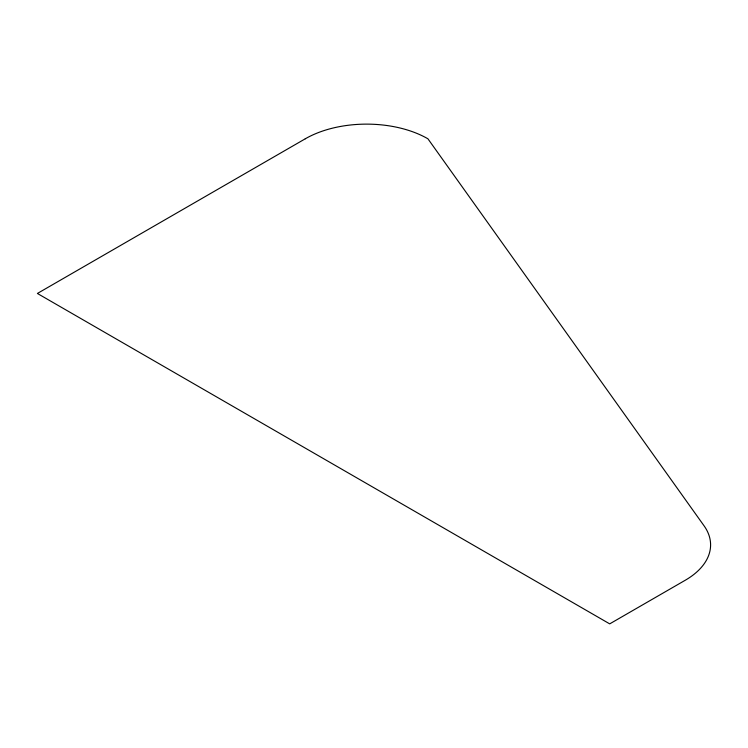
<?xml version="1.0" encoding="UTF-8"?>
<svg xmlns="http://www.w3.org/2000/svg" width="748" height="748" viewBox="0 0 748 748"><rect width="100%" height="100%" fill="white"/><g stroke="black" fill="none" stroke-linecap="round" stroke-linejoin="round"><path stroke-width="1.12" d="M305.287 138.791L37.4 293.459L609.704 623.869L685.205 580.28A86.721 50.069 0 0 0 704.064 525.816L427.921 138.791A86.721 50.069 0 0 0 305.287 138.791"/></g></svg>
